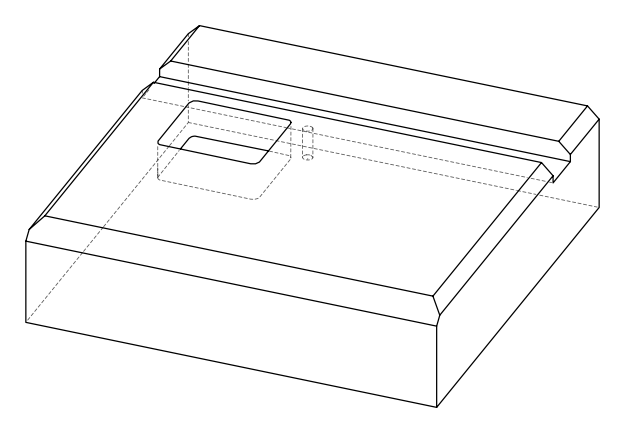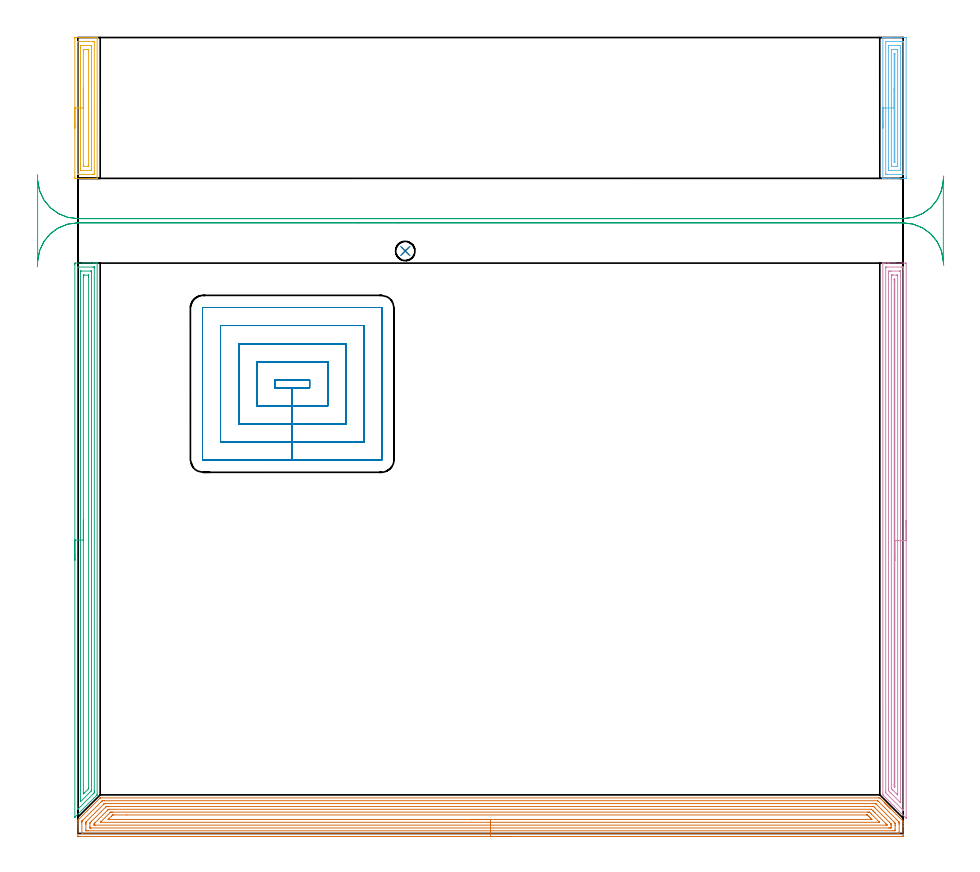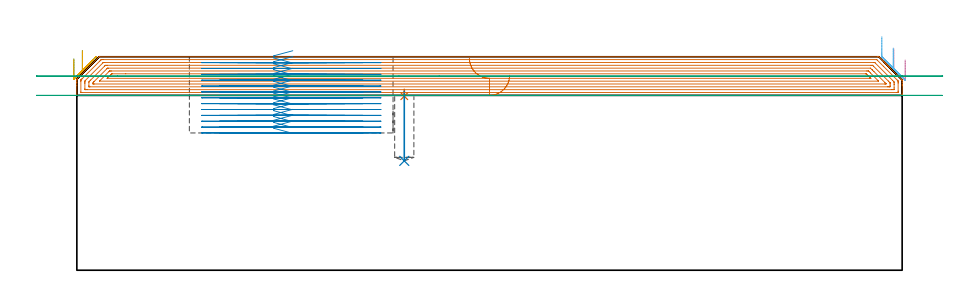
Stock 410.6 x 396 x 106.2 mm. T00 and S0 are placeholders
(PLAN: 9 operations, 4 tool changes, 79.3 min)
(1 SPOT_DRILL | STEP1POCKET | NXT0321_9005460120000 | 0.03 min | 2056 mm3)
(2 DRILL_BLIND_HOLE_INTO_CENTER | STEP1POCKET | NXT0301_067 | 0.14 min | 2313 mm3)
(3 AREA_MILL | FG_CHAMFER_SURFACE | UGT0205_001 | 8.93 min | 17722 mm3)
(4 AREA_MILL_1 | FG_CHAMFER_SURFACE_1 | UGT0205_001 | 10.99 min | 19389 mm3)
(5 AREA_MILL_2 | FG_CHAMFER_SURFACE_2 | UGT0205_001 | 2.51 min | 4705 mm3)
(6 AREA_MILL_3 | FG_CHAMFER_SURFACE_3 | UGT0205_001 | 2.98 min | 5149 mm3)
(7 AREA_MILL_4 | FG_CHAMFER_SURFACE_4 | UGT0205_001 | 22.97 min | 73974 mm3)
(8 MILL_RECTANGULAR_POCKET | POCKET_RECTANGULAR_STRAIGHT | NXT0201_011 | Follow Part, ap 3, ae 75% | 26.44 min | 336583 mm3)
(9 MILL_RECTANGULAR_SLOT | SLOT_RECTANGULAR | UGT0201_019 | Follow Part, ap 10, ae 75% | 4.26 min | 328263 mm3)
(TOOL NXT0321_9005460120000 | NC Spot Drill, 142deg, 12mm, Carbide, Uncoated | D12 PA142 FL30 Z2)
(TOOL NXT0301_067 | Carbide Drill 9.6mm [860.1-0960-029A1-MM 2214] | D9.6 PA140 FL47 Z2)
(TOOL UGT0205_001 | Chamfer Mill 20 x 3 x 45 deg. | D20 FL50 Z2)
(TOOL NXT0201_011 | ENDMILL 12mm [2P460-1200-NA 1630] | D12 FL38 Z6)
(TOOL UGT0201_019 | End mill 40 mm | D40 FL63 Z6)
(OP 1 SPOT_DRILL)
G17 G21 G94 G90
T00 M6
G54
G17 G0 G90 X162.9 Y289.8 S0 M3
G43 Z116.2 H0
G94 G81 G98 Z86.587 F250. R90.
G80
M5
M2
(OP 2 DRILL_BLIND_HOLE_INTO_CENTER)
G17 G21 G94 G90
T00 M6
G54
G17 G0 G90 X162.9 Y289.8 S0 M3
G43 Z116.2 H1
G94 G81 G98 Z54.4 F250. R89.
G80
M5
M2
(OP 3 AREA_MILL)
G17 G21 G94 G90
T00 M6
G54
G17 G0 G90 X-1.5 Y135.95 S1061 M3
G43 Z116.2 H0
Z105.1
G94 G1 Y135.988 Z104.228 F250.
Y136.102 Z103.363
Y136.291 Z102.512
Y136.553 Z101.68
Y136.887 Z100.874
Y137.29 Z100.1
Y137.758 Z99.364
Y138.29 Z98.672
Y138.879 Z98.029
Y139.522 Z97.44
Y140.214 Z96.908
Y140.95 Z96.44
Y141.724 Z96.037
Y142.53 Z95.703
Y143.362 Z95.441
Y144.213 Z95.252
Y145.078 Z95.138
Y145.95 Z95.1
Y283.173
X-1.497 Y283.439 Z95.102
X-1.492 Y283.79 Z95.106
X-1.136 Y283.8 Z95.461
X6.286 Z102.881
X7.715 Z104.311
X8.074 Z104.67
X8.793 Z105.393
X9.093 Z105.692
X9.529 Y283.793 Z106.121
X9.597 Y283.79 Z106.189
X9.6 Y283.62 Z106.2
Y19.454
X9.594 Y19.195 Z106.192
X9.472 Y19.072 Z106.071
X9.416 Y19.016 Z106.016
X-1.171 Y8.429 Z95.428
X-1.316 Y8.282 Z95.281
X-1.473 Y8.131 Z95.125
X-1.494 Y8.117 Z95.103
X-1.499 Y8.131 Z95.099
X-1.5 Y145.95 Z95.1
X-0.086 Z96.514
X-0.085 Y281.385 Z96.515
Y281.496
X-0.081 Y281.608 Z96.519
X-0.071 Y281.79 Z96.529
X0.026 Y281.793 Z96.626
X0.506 Y281.799 Z97.106
X7.66 Y281.8 Z104.26
X8.074 Y281.798 Z104.674
X8.133 Y281.795 Z104.733
X8.167 Y281.79 Z104.767
X8.179 Y281.778 Z104.779
X8.181 Y281.719 Z104.781
X8.185 Y281.497 Z104.785
X8.186 Y281.385 Z104.786
X8.185 Y21.131 Z104.785
X8.181 Y20.348 Z104.781
X8.18 Y20.243 Z104.78
X8.074 Y20.131 Z104.674
X7.739 Y19.79 Z104.339
X7.405 Y19.454 Z104.005
X0.253 Y12.302 Z96.853
X0.138 Y12.19 Z96.738
X0.026 Y12.082 Z96.626
X-0.079 Y11.987 Z96.521
X-0.083 Y12.191 Z96.517
X-0.085 Y12.302 Z96.515
X-0.086 Y145.95 Z96.514
X1.328 Z97.928
X1.329 Y279.598 Z97.929
X1.33 Y279.719 Z97.93
X1.333 Y279.778 Z97.933
X1.334 Y279.786 Z97.934
X1.352 Y279.79 Z97.952
X1.409 Y279.795 Z98.009
X1.612 Y279.799 Z98.212
X6.488 Y279.8 Z103.088
X6.623 Y279.798 Z103.223
X6.731 Y279.793 Z103.331
X6.762 Y279.79 Z103.362
X6.765 Y279.783 Z103.365
X6.767 Y279.759 Z103.367
X6.77 Y279.598 Z103.37
X6.771 Y279.112 Z103.371
Y278.704
Y21.446
X6.769 Y21.344 Z103.369
X6.765 Y21.295 Z103.365
X6.762 Y21.274 Z103.362
X6.738 Y21.242 Z103.338
X6.514 Y21.014 Z103.114
X6.286 Y20.785 Z102.886
X1.362 Y15.862 Z97.962
X1.354 Y15.855 Z97.954
X1.342 Y15.849 Z97.942
X1.334 Y15.847 Z97.934
X1.332 Y15.853 Z97.932
X1.33 Y15.878 Z97.93
X1.329 Y15.931 Z97.929
X1.328 Y16.364 Z97.928
Y145.95
X2.743 Z99.343
Y276.916
X2.749 Y277.769 Z99.349
X2.752 Y277.79 Z99.352
X2.774 Y277.793 Z99.374
X2.829 Y277.797 Z99.429
X2.939 Y277.799 Z99.539
X3.161 Y277.8 Z99.761
X5.163 Y277.799 Z101.763
X5.272 Y277.797 Z101.872
X5.326 Y277.793 Z101.926
X5.348 Y277.79 Z101.948
X5.35 Y277.776 Z101.95
X5.357 Y276.95 Z101.957
Y276.916
Y22.6
X5.355 Y22.385 Z101.955
X5.353 Y22.332 Z101.953
X5.35 Y22.31 Z101.95
X5.339 Y22.296 Z101.939
X5.288 Y22.239 Z101.888
X5.187 Y22.136 Z101.787
X3.325 Y20.273 Z99.925
X3.053 Y20.004 Z99.653
X2.781 Y19.739 Z99.381
X2.756 Y19.716 Z99.356
X2.75 Y19.765 Z99.35
X2.743 Y20.348 Z99.343
Y145.95
Y146.822 Z99.381
Y147.686 Z99.495
Y148.538 Z99.683
Y149.37 Z99.946
Y150.176 Z100.28
Y150.95 Z100.682
Y151.686 Z101.151
Y152.378 Z101.682
Y153.021 Z102.272
Y153.61 Z102.915
Y154.141 Z103.607
Y154.61 Z104.343
Y155.013 Z105.116
Y155.347 Z105.922
Y155.609 Z106.754
Y155.798 Z107.606
Y155.912 Z108.471
Y155.95 Z109.343
G0 Z116.2
M5
M2
(OP 4 AREA_MILL_1)
G17 G21 G94 G90
T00 M6
G54
G17 G0 G90 X412.1 Y155.7 S1061 M3
G43 Z116.2 H0
Z104.6
G94 G1 Y155.662 Z103.729 F250.
Y155.548 Z102.864
Y155.359 Z102.012
Y155.097 Z101.18
Y154.763 Z100.374
Y154.36 Z99.6
Y153.892 Z98.864
Y153.361 Z98.172
Y152.771 Z97.529
Y152.128 Z96.94
Y151.436 Z96.409
Y150.7 Z95.94
Y149.926 Z95.537
Y149.12 Z95.203
Y148.288 Z94.941
Y147.437 Z94.752
Y146.572 Z94.638
Y145.7 Z94.6
X412.099 Y7.764 Z94.601
Y7.739
X412.093 Y7.618 Z94.605
X412.049 Y7.657 Z94.649
X411.936 Y7.764 Z94.762
X400.766 Y18.934 Z105.934
X400.521 Y19.182 Z106.172
X400.504 Y19.205 Z106.189
X400.5 Y19.37 Z106.2
Y283.636
X400.503 Y283.79 Z106.188
X400.518 Y283.792 Z106.173
X400.862 Y283.8 Z105.837
X401.229 Z105.471
X401.878 Z104.817
X403.087 Z103.61
X403.647 Z103.048
X411.607 Z95.091
X411.889 Y283.797 Z94.808
X412.092 Y283.79 Z94.606
X412.099 Y283.586 Z94.599
X412.1 Y145.7 Z94.6
X410.686 Z96.014
Y11.781
X410.684 Y11.6 Z96.016
X410.681 Y11.51 Z96.019
X410.679 Y11.483 Z96.021
X410.653 Y11.505 Z96.047
X410.573 Y11.581 Z96.127
X410.369 Y11.781 Z96.331
X402.762 Y19.389 Z103.938
X402.339 Y19.817 Z104.361
X401.921 Y20.25 Z104.779
X401.915 Y20.672 Z104.785
Y20.709
X401.914 Y281.404 Z104.786
X401.916 Y281.618 Z104.784
X401.918 Y281.725 Z104.782
X401.921 Y281.775 Z104.779
X401.929 Y281.79 Z104.771
X401.978 Y281.792 Z104.722
X402.371 Y281.799 Z104.329
X409.838 Y281.8 Z96.862
X410.331 Y281.799 Z96.369
X410.565 Y281.794 Z96.135
X410.668 Y281.79 Z96.032
X410.684 Y281.443 Z96.016
X410.685 Y281.404 Z96.015
X410.686 Y280.548 Z96.014
Y145.7
X409.271 Z97.429
Y15.925
X409.267 Y15.353 Z97.433
X409.266 Y15.349 Z97.434
X409.252 Y15.353 Z97.448
X408.953 Y15.648 Z97.747
X404.531 Y20.068 Z102.169
X403.892 Y20.709 Z102.808
X403.647 Y20.961 Z103.053
X403.335 Y21.286 Z103.365
X403.332 Y21.602 Z103.368
X403.33 Y21.922 Z103.37
X403.329 Y22.495 Z103.371
X403.328 Y22.816 Z103.372
X403.329 Y278.726 Z103.371
Y279.046
X403.334 Y279.619 Z103.366
X403.335 Y279.77 Z103.365
X403.476 Y279.791 Z103.224
X403.647 Y279.795 Z103.053
X404.352 Y279.8 Z102.348
X404.531 Z102.169
X408.774 Z97.926
X408.953 Y279.799 Z97.747
X409.133 Y279.797 Z97.567
X409.252 Y279.793 Z97.448
X409.266 Y279.789 Z97.434
X409.268 Y279.785 Z97.432
X409.27 Y279.765 Z97.43
X409.271 Y279.726 Z97.429
Y279.619
Y145.7
X407.857 Z98.843
X407.856 Y19.817 Z98.844
X407.852 Y19.284 Z98.848
X407.85 Y19.229 Z98.85
X407.847 Y19.214 Z98.853
X407.806 Y19.252 Z98.894
X407.616 Y19.436 Z99.084
X407.232 Y19.817 Z99.468
X405.446 Y21.602 Z101.254
X405.416 Y21.633 Z101.284
X404.988 Y22.065 Z101.712
X404.774 Y22.284 Z101.926
X404.75 Y22.311 Z101.95
X404.748 Y22.339 Z101.952
X404.745 Y22.398 Z101.955
X404.743 Y22.495 Z101.957
Y276.94
X404.744 Y277.618 Z101.956
X404.746 Y277.716 Z101.954
X404.749 Y277.773 Z101.951
X404.755 Y277.79 Z101.945
X404.777 Y277.792 Z101.923
X404.99 Y277.796 Z101.71
X405.416 Y277.8 Z101.284
X405.448 Z101.252
X407.217 Z99.483
X407.618 Y277.794 Z99.082
X407.818 Y277.79 Z98.882
X407.851 Y277.78 Z98.849
X407.853 Y277.747 Z98.847
X407.855 Y277.691 Z98.845
X407.857 Y277.154 Z98.843
Y276.94
Y145.7
X406.443 Z100.257
Y23.388
X406.442 Y23.245 Z100.258
X406.438 Y23.1 Z100.262
X406.436 Y23.076 Z100.264
X406.415 Y23.093 Z100.285
X406.364 Y23.138 Z100.336
X406.3 Y23.201 Z100.4
X406.208 Y23.298 Z100.492
X406.165 Y23.345 Z100.535
X406.163 Y23.388 Z100.537
X406.16 Y23.529 Z100.54
X406.157 Y24.281 Z100.543
Y24.425
Y275.299
X406.159 Y275.444 Z100.541
X406.164 Y275.732 Z100.536
X406.167 Y275.791 Z100.533
X406.181 Y275.794 Z100.519
X406.22 Y275.796 Z100.48
X406.3 Y275.795 Z100.4
X406.39 Y275.79 Z100.31
X406.436 Y275.773 Z100.264
X406.443 Y275.155 Z100.257
Y145.7
Y144.829 Z100.295
Y143.964 Z100.409
Y143.112 Z100.598
Y142.28 Z100.86
Y141.474 Z101.194
Y140.7 Z101.597
Y139.964 Z102.065
Y139.272 Z102.597
Y138.629 Z103.186
Y138.04 Z103.829
Y137.509 Z104.521
Y137.04 Z105.257
Y136.637 Z106.031
Y136.303 Z106.837
Y136.041 Z107.669
Y135.852 Z108.52
Y135.738 Z109.385
Y135.7 Z110.257
G0 Z116.2
M5
M2
(OP 5 AREA_MILL_2)
G17 G21 G94 G90
T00 M6
G54
G17 G0 G90 X-1.5 Y350.95 S1061 M3
G43 Z116.2 H0
Z105.1
G94 G1 Y350.988 Z104.228 F250.
Y351.102 Z103.364
Y351.291 Z102.512
Y351.553 Z101.68
Y351.887 Z100.874
Y352.29 Z100.1
Y352.758 Z99.364
Y353.29 Z98.672
Y353.879 Z98.029
Y354.522 Z97.44
Y355.214 Z96.908
Y355.95 Z96.44
Y356.724 Z96.037
Y357.53 Z95.703
Y358.362 Z95.441
Y359.213 Z95.252
Y360.078 Z95.138
Y360.95 Z95.1
Y395.372
X-1.497 Y395.998 Z95.101
X-1.496 Y395.999
X6.286 Y396. Z102.881
X7.712 Z104.308
X8.074 Z104.67
X8.799 Z105.399
X9.088 Z105.688
X9.526 Y395.998 Z106.118
X9.557 Y395.996 Z106.148
X9.597 Y395.99 Z106.188
X9.6 Y395.819 Z106.2
Y326.081
X9.597 Y325.91 Z106.188
X9.528 Y325.906 Z106.12
X9.088 Y325.9 Z105.688
X8.799 Z105.399
X8.074 Z104.67
X6.818 Z103.415
X5.391 Z101.987
X-1.496 Y325.901 Z95.101
X-1.497 Y325.902
X-1.499 Y326.528
X-1.5 Y360.95 Z95.1
X-0.086 Z96.514
X-0.085 Y393.694 Z96.515
X-0.081 Y393.806 Z96.519
X-0.072 Y393.99 Z96.528
X0.026 Y393.994 Z96.626
X0.504 Y393.999 Z97.104
X8.074 Z104.674
X8.134 Y393.996 Z104.734
X8.167 Y393.99 Z104.767
X8.179 Y393.976 Z104.779
X8.182 Y393.917 Z104.782
X8.185 Y393.695 Z104.785
X8.186 Y393.584 Z104.786
X8.185 Y328.206 Z104.785
X8.181 Y328.094 Z104.781
X8.172 Y327.91 Z104.772
X8.074 Y327.906 Z104.674
X7.596 Y327.901 Z104.196
X0.026 Z96.626
X-0.034 Y327.904 Z96.566
X-0.067 Y327.91 Z96.533
X-0.079 Y327.923 Z96.521
X-0.082 Y327.983 Z96.518
X-0.085 Y328.205 Z96.515
X-0.086 Y328.316 Z96.514
Y360.95
X1.328 Z97.928
X1.329 Y391.795 Z97.929
X1.33 Y391.917 Z97.93
X1.333 Y391.976 Z97.933
X1.334 Y391.985 Z97.934
X1.348 Y391.99 Z97.948
X1.405 Y391.994 Z98.005
X1.61 Y391.999 Z98.21
X6.49 Z103.09
X6.627 Y391.998 Z103.227
X6.735 Y391.993 Z103.335
X6.765 Y391.99 Z103.365
X6.767 Y391.983 Z103.367
X6.769 Y391.957 Z103.369
X6.771 Y391.795 Z103.371
Y330.104
X6.77 Y329.983 Z103.37
X6.767 Y329.924 Z103.367
X6.766 Y329.915 Z103.366
X6.752 Y329.91 Z103.352
X6.695 Y329.906 Z103.295
X6.49 Y329.901 Z103.09
X1.61 Z98.21
X1.473 Y329.902 Z98.073
X1.365 Y329.907 Z97.965
X1.335 Y329.91 Z97.935
X1.333 Y329.917 Z97.933
X1.331 Y329.943 Z97.931
X1.329 Y330.104 Z97.929
X1.328 Y360.95 Z97.928
X2.743 Z99.343
Y389.113
X2.749 Y389.967 Z99.349
X2.75 Y389.99 Z99.35
X2.772 Y389.993 Z99.372
X2.827 Y389.997 Z99.427
X2.938 Y389.999 Z99.538
X3.159 Y390. Z99.759
X5.164 Y389.999 Z101.764
X5.274 Y389.997 Z101.874
X5.328 Y389.993 Z101.928
X5.349 Y389.99 Z101.949
X5.357 Y389.113 Z101.957
Y332.787
X5.351 Y331.933 Z101.951
X5.35 Y331.91 Z101.95
X5.328 Y331.907 Z101.928
X5.273 Y331.903 Z101.873
X5.162 Y331.901 Z101.762
X4.941 Y331.9 Z101.541
X2.936 Y331.901 Z99.536
X2.826 Y331.903 Z99.426
X2.772 Y331.907 Z99.372
X2.751 Y331.91 Z99.351
X2.743 Y332.787 Z99.343
Y360.95
Y361.822 Z99.381
Y362.686 Z99.495
Y363.538 Z99.683
Y364.37 Z99.946
Y365.176 Z100.28
Y365.95 Z100.682
Y366.686 Z101.151
Y367.378 Z101.682
Y368.021 Z102.272
Y368.61 Z102.915
Y369.141 Z103.607
Y369.61 Z104.343
Y370.013 Z105.116
Y370.347 Z105.922
Y370.609 Z106.754
Y370.798 Z107.606
Y370.912 Z108.471
Y370.95 Z109.343
G0 Z116.2
M5
M2
(OP 6 AREA_MILL_3)
G17 G21 G94 G90
T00 M6
G54
G17 G0 G90 X400.5 Y350.95 S1061 M3
G43 Z116.2 H0
G94 G1 Y350.988 Z115.328 F250.
Y351.102 Z114.463
Y351.291 Z113.612
Y351.553 Z112.78
Y351.887 Z111.974
Y352.29 Z111.2
Y352.758 Z110.464
Y353.29 Z109.772
Y353.879 Z109.129
Y354.522 Z108.54
Y355.214 Z108.008
Y355.95 Z107.54
Y356.724 Z107.137
Y357.53 Z106.803
Y358.362 Z106.541
Y359.213 Z106.352
Y360.078 Z106.238
Y360.95 Z106.2
Y395.819
X400.503 Y395.992 Z106.188
X400.521 Y396. Z106.17
X400.9 Z105.8
X401.161 Z105.539
X401.878 Z104.817
X403.121 Z103.576
X404.531 Z102.164
X411.607 Z95.091
X411.872 Y395.998 Z94.826
X412.092 Y395.99 Z94.606
X412.099 Y395.768 Z94.599
X412.1 Y326.528 Z94.6
X412.096 Y326.129 Z94.602
X412.092 Y325.91 Z94.606
X411.87 Y325.9 Z94.828
X403.647 Z103.048
X402.236 Z104.46
X401.878 Z104.817
X401.161 Z105.539
X400.9 Z105.8
X400.521 Z106.17
X400.503 Y325.908 Z106.188
X400.5 Y326.081 Z106.2
Y360.95
X401.914 Z104.786
X401.915 Y393.905 Z104.785
X401.916 Y393.959 Z104.784
X401.918 Y393.984 Z104.782
X401.92 Y393.989 Z104.78
X401.939 Y393.991 Z104.761
X402.352 Y393.999 Z104.348
X409.838 Z96.862
X410.313 Y393.998 Z96.387
X410.562 Y393.99 Z96.138
X410.679 Y393.985 Z96.021
X410.685 Y393.621 Z96.015
Y393.584
Y327.995
X410.684 Y327.941 Z96.016
X410.682 Y327.916 Z96.018
X410.68 Y327.911 Z96.02
X410.661 Y327.909 Z96.039
X410.248 Y327.901 Z96.452
X402.762 Z103.938
X402.287 Y327.902 Z104.413
X402.038 Y327.91 Z104.662
X401.921 Y327.915 Z104.779
X401.915 Y328.279 Z104.785
Y328.316
X401.914 Y360.95 Z104.786
X403.328 Z103.372
X403.329 Y391.223 Z103.371
X403.331 Y391.796 Z103.369
X403.333 Y391.956 Z103.367
X403.335 Y391.987 Z103.365
X403.378 Y391.993 Z103.323
X403.446 Y391.998 Z103.254
X407.867 Y392. Z98.833
X408.752 Y391.999 Z97.948
X408.953 Y391.996 Z97.747
X409.155 Y391.99 Z97.545
X409.265 Y391.979 Z97.435
X409.268 Y391.902 Z97.432
X409.27 Y391.796 Z97.43
X409.271 Y391.474 Z97.429
Y390.901
Y330.677
X409.269 Y330.104 Z97.431
X409.267 Y329.944 Z97.433
X409.265 Y329.913 Z97.435
X409.222 Y329.907 Z97.478
X409.154 Y329.902 Z97.546
X404.733 Y329.9 Z101.967
X403.848 Y329.901 Z102.852
X403.647 Y329.904 Z103.053
X403.445 Y329.91 Z103.255
X403.335 Y329.921 Z103.365
X403.332 Y329.998 Z103.368
X403.33 Y330.104 Z103.37
X403.329 Y330.426 Z103.371
X403.328 Y330.999 Z103.372
Y360.95
X404.743 Z101.957
Y389.891
X404.744 Y389.95 Z101.956
X404.747 Y389.982 Z101.953
X404.75 Y389.99 Z101.95
X404.759 Y389.992 Z101.941
X404.977 Y389.997 Z101.723
X405.416 Y390. Z101.284
X407.184 Z99.516
X407.624 Y389.994 Z99.076
X407.835 Y389.99 Z98.865
X407.85 Y389.873 Z98.85
X407.856 Y389.329 Z98.844
X407.857 Y389.113 Z98.843
Y333.001
X407.856 Y332.787 Z98.844
X407.851 Y332.113 Z98.849
X407.836 Y331.91 Z98.864
X407.623 Y331.906 Z99.077
X407.184 Y331.9 Z99.516
X405.416 Z101.284
X404.976 Y331.906 Z101.724
X404.765 Y331.91 Z101.935
X404.75 Y332.027 Z101.95
X404.744 Y332.571 Z101.956
X404.743 Y332.787 Z101.957
Y360.95
X406.157 Z100.543
Y387.47
X406.158 Y387.615 Z100.542
X406.162 Y387.904 Z100.538
X406.164 Y387.981 Z100.536
X406.177 Y387.99 Z100.523
X406.217 Y387.995 Z100.483
X406.3 Y387.998 Z100.4
X406.395 Z100.305
X406.423 Y387.994 Z100.277
X406.432 Y387.992 Z100.268
X406.436 Y387.951 Z100.264
X406.44 Y387.759 Z100.26
X406.443 Y387.47 Z100.257
Y387.325
Y334.43
X406.442 Y334.285 Z100.258
X406.438 Y333.996 Z100.262
X406.436 Y333.92 Z100.264
X406.423 Y333.91 Z100.277
X406.383 Y333.905 Z100.317
X406.3 Y333.902 Z100.4
X406.205 Z100.495
X406.177 Y333.906 Z100.523
X406.168 Y333.908 Z100.532
X406.164 Y333.949 Z100.536
X406.16 Y334.141 Z100.54
X406.157 Y334.43 Z100.543
Y334.575
Y360.95
Y361.822 Z100.581
Y362.686 Z100.695
Y363.538 Z100.884
Y364.37 Z101.146
Y365.176 Z101.48
Y365.95 Z101.883
Y366.686 Z102.352
Y367.378 Z102.883
Y368.021 Z103.472
Y368.61 Z104.115
Y369.142 Z104.807
Y369.61 Z105.543
Y370.013 Z106.317
Y370.347 Z107.123
Y370.609 Z107.955
Y370.798 Z108.807
Y370.912 Z109.672
Y370.95 Z110.543
G0 Z116.2
M5
M2
(OP 7 AREA_MILL_4)
G17 G21 G94 G90
T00 M6
G54
G17 G0 G90 X215.3 Y-1.5 S1061 M3
G43 Z116.2 H0
Z97.
G94 G1 X215.262 Z96.128 F250.
X215.148 Z95.263
X214.959 Z94.412
X214.697 Z93.58
X214.363 Z92.774
X213.96 Z92.
X213.492 Z91.264
X212.96 Z90.572
X212.371 Z89.929
X211.728 Z89.34
X211.036 Z88.808
X210.3 Z88.34
X209.526 Z87.937
X208.72 Z87.603
X207.888 Z87.341
X207.037 Z87.152
X206.172 Z87.038
X205.3 Z87.
X0.624
X0.123 Y-1.495 Z87.003
X0.01 Y-1.492 Z87.006
X0. Y-1.374 Z87.123
Y3.276 Z91.771
Y4.682 Z93.179
Y5.03 Z93.525
Y5.726 Z94.225
Y6.346 Z94.845
X0.001 Y6.438 Z94.938
X0.01 Y6.601 Z95.094
X0.17 Y6.77 Z95.27
X6.762 Y13.363 Z101.861
X10.927 Y17.527 Z106.027
X11.105 Y17.696 Z106.189
X11.349 Y17.7 Z106.2
X398.357
X398.995 Y17.699 Z106.186
X399.168 Y17.532 Z106.031
X399.251 Y17.45 Z105.949
X399.392 Y17.309 Z105.806
X401.147 Y15.555 Z104.051
X401.248 Y15.452 Z103.952
X401.336 Y15.364 Z103.864
X401.439 Y15.263 Z103.759
X401.535 Y15.165 Z103.665
X401.634 Y15.066 Z103.566
X401.731 Y14.971 Z103.467
X401.822 Y14.878 Z103.378
X401.932 Y14.768 Z103.268
X402.024 Y14.678 Z103.174
X402.109 Y14.591 Z103.091
X402.23 Y14.471 Z102.97
X402.316 Y14.386 Z102.882
X402.396 Y14.304 Z102.803
X402.528 Y14.173 Z102.672
X402.608 Y14.093 Z102.59
X402.683 Y14.017 Z102.516
X402.826 Y13.875 Z102.374
X402.901 Y13.801 Z102.297
X402.97 Y13.73 Z102.229
X403.124 Y13.577 Z102.076
X403.193 Y13.509 Z102.005
X403.257 Y13.443 Z101.942
X403.422 Y13.279 Z101.778
X403.485 Y13.216 Z101.713
X403.545 Y13.156 Z101.655
X403.72 Y12.981 Z101.48
X403.778 Y12.924 Z101.421
X403.832 Y12.869 Z101.368
X404.017 Y12.683 Z101.182
X404.07 Y12.632 Z101.129
X404.119 Y12.582 Z101.081
X404.315 Y12.385 Z100.884
X404.362 Y12.339 Z100.836
X404.406 Y12.295 Z100.794
X404.613 Y12.087 Z100.586
X410.501 Y6.2 Z94.698
X410.572 Y6.126 Z94.625
X410.598 Y6.091 Z94.588
X410.6 Y5.824 Z94.323
Y5.03 Z93.525
Y3.805 Z92.302
Y3.276 Z91.77
Y-0.845 Z87.652
X410.596 Y-1.11 Z87.388
X410.59 Y-1.492 Z87.005
X410.37 Y-1.496 Z87.002
X409.976 Y-1.5 Z87.
X205.3
Y-0.086 Z88.414
X2.412 Y-0.085 Z88.415
X2.261
X2.054 Y-0.08 Z88.42
X2.011 Y-0.079 Z88.421
X2.006 Y-0.049 Z88.451
X2.004 Y-0.016 Z88.484
X2. Y0.171 Z88.671
X2.001 Y5.433 Z93.933
X2.006 Y5.907 Z94.407
X2.01 Y6.109 Z94.609
X2.015 Y6.154 Z94.654
X2.04 Y6.183 Z94.683
X2.083 Y6.23 Z94.73
X2.412 Y6.562 Z95.062
X2.524 Y6.674 Z95.174
X11.377 Y15.528 Z104.028
X11.821 Y15.969 Z104.469
X11.964 Y16.109 Z104.609
X12.081 Y16.219 Z104.719
X12.155 Y16.279 Z104.779
X12.243 Y16.281 Z104.781
X12.395 Y16.284 Z104.784
X13.137 Y16.286 Z104.786
X13.287
X397.799 Y16.285 Z104.785
X397.892 Y16.284 Z104.784
X397.937 Y16.281 Z104.781
X397.956 Y16.279 Z104.779
X397.997 Y16.241 Z104.741
X398.357 Y15.892 Z104.392
X401.262 Y12.989 Z101.489
X408.188 Y6.062 Z94.562
X408.341 Y5.907 Z94.407
X408.488 Y5.756 Z94.256
X408.58 Y5.659 Z94.159
X408.59 Y5.604 Z94.104
X408.596 Y5.507 Z94.007
X408.599 Y5.03 Z93.53
X408.6 Y4.626 Z93.126
Y0.645 Z89.145
Y0.241 Z88.741
X408.598 Y0.106 Z88.606
X408.594 Y-0.001 Z88.499
X408.59 Y-0.069 Z88.431
X408.558 Y-0.079 Z88.421
X408.188 Y-0.084 Z88.416
X408.038 Y-0.085 Z88.415
X205.3 Y-0.086 Z88.414
Y1.328 Z89.828
X5.093 Y1.329 Z89.829
X4.395 Y1.33 Z89.83
X4.199 Y1.332 Z89.832
X4.012 Y1.335 Z89.835
X4.006 Y1.522 Z90.022
X4.002 Y1.716 Z90.216
X4. Y4.348 Z92.848
X4.001 Y5.03 Z93.53
X4.002 Y5.223 Z93.723
X4.01 Y5.421 Z93.921
X4.032 Y5.721 Z94.221
X4.199 Y5.9 Z94.4
X4.203 Y5.904 Z94.404
X12.978 Y14.678 Z103.178
X13.058 Y14.756 Z103.256
X13.137 Y14.829 Z103.329
X13.185 Y14.865 Z103.365
X13.225 Y14.867 Z103.367
X13.311 Y14.869 Z103.369
X13.485 Y14.871 Z103.371
X13.834
X396.372
X396.569
X396.766 Y14.868 Z103.368
X396.896 Y14.864 Z103.364
X396.93 Y14.86 Z103.36
X396.947 Y14.846 Z103.346
X396.984 Y14.813 Z103.313
X397.122 Y14.678 Z103.178
X405.893 Y5.907 Z94.407
X406.401 Y5.396 Z93.896
X406.578 Y5.211 Z93.711
X406.59 Y5.03 Z93.53
X406.597 Y4.838 Z93.338
X406.6 Y4.153 Z92.653
Y3.958 Z92.458
X406.599 Y2.204 Z90.704
X406.593 Y1.522 Z90.022
X406.591 Y1.335 Z89.835
X405.507 Y1.329 Z89.829
X205.3 Y1.328 Z89.828
Y2.743 Z91.243
X6.53
X6.145 Y2.745 Z91.245
X6.077 Y2.746 Z91.246
X6.012 Y2.749 Z91.249
X6.009 Y2.845 Z91.345
X6. Y3.263 Z91.763
X6.001 Y5.03 Z93.53
X6.01 Y5.244 Z93.744
X6.148 Y5.39 Z93.89
X6.327 Y5.574 Z94.074
X6.881 Y6.132 Z94.632
X13.85 Y13.101 Z101.601
X14.031 Y13.279 Z101.779
X14.211 Y13.45 Z101.95
X14.386 Y13.453 Z101.953
X14.925 Y13.456 Z101.956
X15.275 Y13.457 Z101.957
X395.132
X395.675 Y13.455 Z101.955
X395.856 Y13.452 Z101.952
X395.884 Y13.45 Z101.95
X395.906 Y13.433 Z101.933
X395.957 Y13.389 Z101.889
X396.054 Y13.296 Z101.796
X396.427 Y12.924 Z101.424
X403.72 Y5.632 Z94.132
X404.318 Y5.03 Z93.53
X404.511 Y4.832 Z93.332
X404.578 Y4.761 Z93.261
X404.59 Y4.705 Z93.205
X404.593 Y4.598 Z93.098
X404.6 Y4.166 Z92.666
Y3.289 Z91.789
X404.59 Y2.844 Z91.344
X404.58 Y2.749 Z91.249
X404.444 Y2.746 Z91.246
X404.261 Y2.744 Z91.244
X403.72 Y2.743 Z91.243
X403.369
X205.3
Y4.157 Z92.657
X8.668
X8.223 Y4.161 Z92.661
X8.012 Y4.164 Z92.664
X8.009 Y4.285 Z92.785
X8.01 Y4.799 Z93.299
X8.232 Y5.03 Z93.53
X8.446 Y5.248 Z93.748
X8.668 Y5.47 Z93.97
X14.925 Y11.726 Z100.226
X15.089 Y11.886 Z100.386
X15.197 Y11.987 Z100.487
X15.267 Y12.036 Z100.536
X15.374 Y12.039 Z100.539
X15.818 Y12.043 Z100.543
X394.782 Y12.042 Z100.542
X394.787
X395.675 Y11.224 Z99.724
X395.732 Y11.17 Z99.67
X396.569 Y10.333 Z98.833
X401.932 Y4.97 Z93.47
X402.313 Y4.587 Z93.087
X402.496 Y4.399 Z92.899
X402.583 Y4.307 Z92.807
X402.59 Y4.256 Z92.756
X402.586 Y4.164 Z92.664
X402.375 Y4.161 Z92.661
X401.932 Y4.157 Z92.657
X205.3
Y5.571 Z94.071
X11.312 Y5.572 Z94.072
X11.271 Y5.574 Z94.074
X11.24 Y5.578 Z94.078
X11.238 Y5.58 Z94.08
X11.25 Y5.595 Z94.095
X11.301 Y5.651 Z94.151
X11.349 Y5.702 Z94.202
X11.453 Y5.806 Z94.306
X15.941 Y10.293 Z98.793
X16.2 Y10.544 Z99.044
X16.273 Y10.613 Z99.113
X16.376 Y10.622 Z99.122
X16.712 Y10.625 Z99.125
X17.264 Y10.628 Z99.128
X392.994 Y10.629 Z99.129
X393.547 Y10.627 Z99.127
X393.716 Y10.624 Z99.124
X393.797 Y10.621 Z99.121
X393.888 Y10.543 Z99.043
X394.149 Y10.293 Z98.793
X394.782 Y9.67 Z98.17
X398.545 Y5.907 Z94.407
X398.724 Y5.724 Z94.224
X398.837 Y5.605 Z94.105
X398.862 Y5.576 Z94.076
X398.854 Y5.575 Z94.075
X398.814 Y5.573 Z94.073
X398.699 Y5.571 Z94.071
X205.3
Y6.985 Z95.485
X15.26 Y6.986 Z95.486
X15.152 Y6.988 Z95.488
X15.108 Y6.991 Z95.491
X15.102 Y6.993 Z95.493
X15.105 Y6.999 Z95.499
X15.148 Y7.048 Z95.548
X15.257 Y7.159 Z95.659
X15.345 Y7.248 Z95.748
X16.712 Y8.615 Z97.115
X17.118 Y9.017 Z97.517
X17.284 Y9.178 Z97.678
X17.312 Y9.203 Z97.703
X17.349 Y9.208 Z97.708
X17.434 Y9.211 Z97.711
X17.606 Y9.214 Z97.714
X24.337 Y9.215 Z97.715
X392.305 Y9.214 Z97.714
X392.65 Y9.212 Z97.712
X392.735 Y9.21 Z97.71
X392.774 Y9.208 Z97.708
X392.826 Y9.165 Z97.665
X392.994 Y9.005 Z97.505
X393.464 Y8.539 Z97.039
X393.888 Y8.115 Z96.615
X394.342 Y7.661 Z96.161
X394.782 Y7.22 Z95.72
X394.961 Y7.036 Z95.536
X394.998 Y6.994 Z95.494
Y6.992 Z95.492
X394.987 Y6.989 Z95.489
X394.947 Y6.987 Z95.487
X394.782 Y6.986 Z95.486
X394.577 Y6.985 Z95.485
X205.3
X204.428 Z95.523
X203.564 Z95.637
X202.712 Z95.826
X201.88 Z96.088
X201.074 Z96.422
X200.3 Z96.825
X199.564 Z97.294
X198.872 Z97.825
X198.229 Z98.414
X197.64 Z99.057
X197.109 Z99.75
X196.64 Z100.485
X196.237 Z101.259
X195.903 Z102.065
X195.641 Z102.897
X195.452 Z103.749
X195.338 Z104.614
X195.3 Z105.485
G0 Z116.2
M5
M2
(OP 8 MILL_RECTANGULAR_POCKET)
G17 G21 G94 G90
T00 M6
G54
G17 G0 G90 X107.426 Y225.7 S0 M3
G43 Z116.2 H1
Z109.2
G94 G1 X98. Z106.674 F250.
Y221.7 Z105.602
X106.65 Z103.285
X115.3 F500.
Y225.7
X98.
Y221.7
X106.65
Y212.7
X124.3
Y234.7
X89.
Y212.7
X106.65
Y203.7
X133.3
Y243.7
X80.
Y203.7
X106.65
Y194.7
X142.3
Y252.7
X71.
Y194.7
X106.65
Y185.7
X150.9
G3 X151.3 Y186.1 R0.4
G1 Y261.3
G3 X150.9 Y261.7 R0.4
G1 X62.4
G3 X62. Y261.3 R0.4
G1 Y186.1
G3 X62.4 Y185.7 R0.4
G1 X106.65
X107.65
G0 X107.426 Y225.7 Z106.285
G1 X98. Z103.759 F250.
Y221.7 Z102.687
X106.65 Z100.369
X115.3 F500.
Y225.7
X98.
Y221.7
X106.65
Y212.7
X124.3
Y234.7
X89.
Y212.7
X106.65
Y203.7
X133.3
Y243.7
X80.
Y203.7
X106.65
Y194.7
X142.3
Y252.7
X71.
Y194.7
X106.65
Y185.7
X150.9
G3 X151.3 Y186.1 R0.4
G1 Y261.3
G3 X150.9 Y261.7 R0.4
G1 X62.4
G3 X62. Y261.3 R0.4
G1 Y186.1
G3 X62.4 Y185.7 R0.4
G1 X106.65
X107.65
G0 X107.426 Y225.7 Z103.369
G1 X98. Z100.843 F250.
Y221.7 Z99.772
X106.65 Z97.454
X115.3 F500.
Y225.7
X98.
Y221.7
X106.65
Y212.7
X124.3
Y234.7
X89.
Y212.7
X106.65
Y203.7
X133.3
Y243.7
X80.
Y203.7
X106.65
Y194.7
X142.3
Y252.7
X71.
Y194.7
X106.65
Y185.7
X150.9
G3 X151.3 Y186.1 R0.4
G1 Y261.3
G3 X150.9 Y261.7 R0.4
G1 X62.4
G3 X62. Y261.3 R0.4
G1 Y186.1
G3 X62.4 Y185.7 R0.4
G1 X106.65
X107.65
G0 X107.426 Y225.7 Z100.454
G1 X98. Z97.928 F250.
Y221.7 Z96.856
X106.65 Z94.538
X115.3 F500.
Y225.7
X98.
Y221.7
X106.65
Y212.7
X124.3
Y234.7
X89.
Y212.7
X106.65
Y203.7
X133.3
Y243.7
X80.
Y203.7
X106.65
Y194.7
X142.3
Y252.7
X71.
Y194.7
X106.65
Y185.7
X150.9
G3 X151.3 Y186.1 R0.4
G1 Y261.3
G3 X150.9 Y261.7 R0.4
G1 X62.4
G3 X62. Y261.3 R0.4
G1 Y186.1
G3 X62.4 Y185.7 R0.4
G1 X106.65
X107.65
G0 X107.426 Y225.7 Z97.538
G1 X98. Z95.013 F250.
Y221.7 Z93.941
X106.65 Z91.623
X115.3 F500.
Y225.7
X98.
Y221.7
X106.65
Y212.7
X124.3
Y234.7
X89.
Y212.7
X106.65
Y203.7
X133.3
Y243.7
X80.
Y203.7
X106.65
Y194.7
X142.3
Y252.7
X71.
Y194.7
X106.65
Y185.7
X150.9
G3 X151.3 Y186.1 R0.4
G1 Y261.3
G3 X150.9 Y261.7 R0.4
G1 X62.4
G3 X62. Y261.3 R0.4
G1 Y186.1
G3 X62.4 Y185.7 R0.4
G1 X106.65
X107.65
G0 X107.426 Y225.7 Z94.623
G1 X98. Z92.097 F250.
Y221.7 Z91.025
X106.65 Z88.708
X115.3 F500.
Y225.7
X98.
Y221.7
X106.65
Y212.7
X124.3
Y234.7
X89.
Y212.7
X106.65
Y203.7
X133.3
Y243.7
X80.
Y203.7
X106.65
Y194.7
X142.3
Y252.7
X71.
Y194.7
X106.65
Y185.7
X150.9
G3 X151.3 Y186.1 R0.4
G1 Y261.3
G3 X150.9 Y261.7 R0.4
G1 X62.4
G3 X62. Y261.3 R0.4
G1 Y186.1
G3 X62.4 Y185.7 R0.4
G1 X106.65
X107.65
G0 X107.426 Y225.7 Z91.708
G1 X98. Z89.182 F250.
Y221.7 Z88.11
X106.65 Z85.792
X115.3 F500.
Y225.7
X98.
Y221.7
X106.65
Y212.7
X124.3
Y234.7
X89.
Y212.7
X106.65
Y203.7
X133.3
Y243.7
X80.
Y203.7
X106.65
Y194.7
X142.3
Y252.7
X71.
Y194.7
X106.65
Y185.7
X150.9
G3 X151.3 Y186.1 R0.4
G1 Y261.3
G3 X150.9 Y261.7 R0.4
G1 X62.4
G3 X62. Y261.3 R0.4
G1 Y186.1
G3 X62.4 Y185.7 R0.4
G1 X106.65
X107.65
G0 X107.426 Y225.7 Z88.792
G1 X98. Z86.266 F250.
Y221.7 Z85.195
X106.65 Z82.877
X115.3 F500.
Y225.7
X98.
Y221.7
X106.65
Y212.7
X124.3
Y234.7
X89.
Y212.7
X106.65
Y203.7
X133.3
Y243.7
X80.
Y203.7
X106.65
Y194.7
X142.3
Y252.7
X71.
Y194.7
X106.65
Y185.7
X150.9
G3 X151.3 Y186.1 R0.4
G1 Y261.3
G3 X150.9 Y261.7 R0.4
G1 X62.4
G3 X62. Y261.3 R0.4
G1 Y186.1
G3 X62.4 Y185.7 R0.4
G1 X106.65
X107.65
G0 X107.426 Y225.7 Z85.877
G1 X98. Z83.351 F250.
Y221.7 Z82.279
X106.65 Z79.962
X115.3 F500.
Y225.7
X98.
Y221.7
X106.65
Y212.7
X124.3
Y234.7
X89.
Y212.7
X106.65
Y203.7
X133.3
Y243.7
X80.
Y203.7
X106.65
Y194.7
X142.3
Y252.7
X71.
Y194.7
X106.65
Y185.7
X150.9
G3 X151.3 Y186.1 R0.4
G1 Y261.3
G3 X150.9 Y261.7 R0.4
G1 X62.4
G3 X62. Y261.3 R0.4
G1 Y186.1
G3 X62.4 Y185.7 R0.4
G1 X106.65
X107.65
G0 X107.426 Y225.7 Z82.962
G1 X98. Z80.436 F250.
Y221.7 Z79.364
X106.65 Z77.046
X115.3 F500.
Y225.7
X98.
Y221.7
X106.65
Y212.7
X124.3
Y234.7
X89.
Y212.7
X106.65
Y203.7
X133.3
Y243.7
X80.
Y203.7
X106.65
Y194.7
X142.3
Y252.7
X71.
Y194.7
X106.65
Y185.7
X150.9
G3 X151.3 Y186.1 R0.4
G1 Y261.3
G3 X150.9 Y261.7 R0.4
G1 X62.4
G3 X62. Y261.3 R0.4
G1 Y186.1
G3 X62.4 Y185.7 R0.4
G1 X106.65
X107.65
G0 X107.426 Y225.7 Z80.046
G1 X98. Z77.52 F250.
Y221.7 Z76.449
X106.65 Z74.131
X115.3 F500.
Y225.7
X98.
Y221.7
X106.65
Y212.7
X124.3
Y234.7
X89.
Y212.7
X106.65
Y203.7
X133.3
Y243.7
X80.
Y203.7
X106.65
Y194.7
X142.3
Y252.7
X71.
Y194.7
X106.65
Y185.7
X150.9
G3 X151.3 Y186.1 R0.4
G1 Y261.3
G3 X150.9 Y261.7 R0.4
G1 X62.4
G3 X62. Y261.3 R0.4
G1 Y186.1
G3 X62.4 Y185.7 R0.4
G1 X106.65
X107.65
G0 X107.426 Y225.7 Z77.131
G1 X98. Z74.605 F250.
Y221.7 Z73.533
X106.65 Z71.215
X115.3 F500.
Y225.7
X98.
Y221.7
X106.65
Y212.7
X124.3
Y234.7
X89.
Y212.7
X106.65
Y203.7
X133.3
Y243.7
X80.
Y203.7
X106.65
Y194.7
X142.3
Y252.7
X71.
Y194.7
X106.65
Y185.7
X150.9
G3 X151.3 Y186.1 R0.4
G1 Y261.3
G3 X150.9 Y261.7 R0.4
G1 X62.4
G3 X62. Y261.3 R0.4
G1 Y186.1
G3 X62.4 Y185.7 R0.4
G1 X106.65
X107.65
G0 X107.426 Y225.7 Z74.215
G1 X98. Z71.69 F250.
Y221.7 Z70.618
X106.65 Z68.3
X115.3 F500.
Y225.7
X98.
Y221.7
X106.65
Y212.7
X124.3
Y234.7
X89.
Y212.7
X106.65
Y203.7
X133.3
Y243.7
X80.
Y203.7
X106.65
Y194.7
X142.3
Y252.7
X71.
Y194.7
X106.65
Y185.7
X150.9
G3 X151.3 Y186.1 R0.4
G1 Y261.3
G3 X150.9 Y261.7 R0.4
G1 X62.4
G3 X62. Y261.3 R0.4
G1 Y186.1
G3 X62.4 Y185.7 R0.4
G1 X106.65
X107.65
G0 Z116.2
M5
M2
(OP 9 MILL_RECTANGULAR_SLOT)
G17 G21 G94 G90
T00 M6
G54
G17 G0 G90 X430.787 Y327.124 S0 M3
G43 Z116.2 H0
Z96.6
G94 G1 X430.522 Y324.136 F250.
G2 X410.6 Y305.9 R20. F500.
G1 X410.249
X180.249 F444.
X160.249 F500.
X20.249 F436.
X0. F500.
G2 X-19.94 Y324.353 R20.
G1 X-19.97 Y324.354
G3 X-20. Y323.26 R20.
G1 Y286.415
G3 X-19.971 Y285.335 R20.
G1 X-19.941 Y285.337
G2 X0. Y303.8 R20.
G1 X410.6
G2 X430.521 Y285.576 R20.
G1 X430.787 Y282.588 F250.
G0 Z116.2
X-20.134 Y281.9
Z87.
G1 X-19.97 Y284.895
G2 X-0.32 Y303.797 R20. F500.
X0. Y303.8 R20. F423.
G1 X139.68
X159.68 F492.
X389.68 F422.
X410.6 F500.
G2 X430.59 Y284.432 R20.
G1 Y325.268
G2 X410.6 Y305.9 R20.
G1 X0.
G2 X-19.97 Y324.805 R20.
G1 X-20.134 Y327.8 F250.
G0 Z116.2
M5
M2
